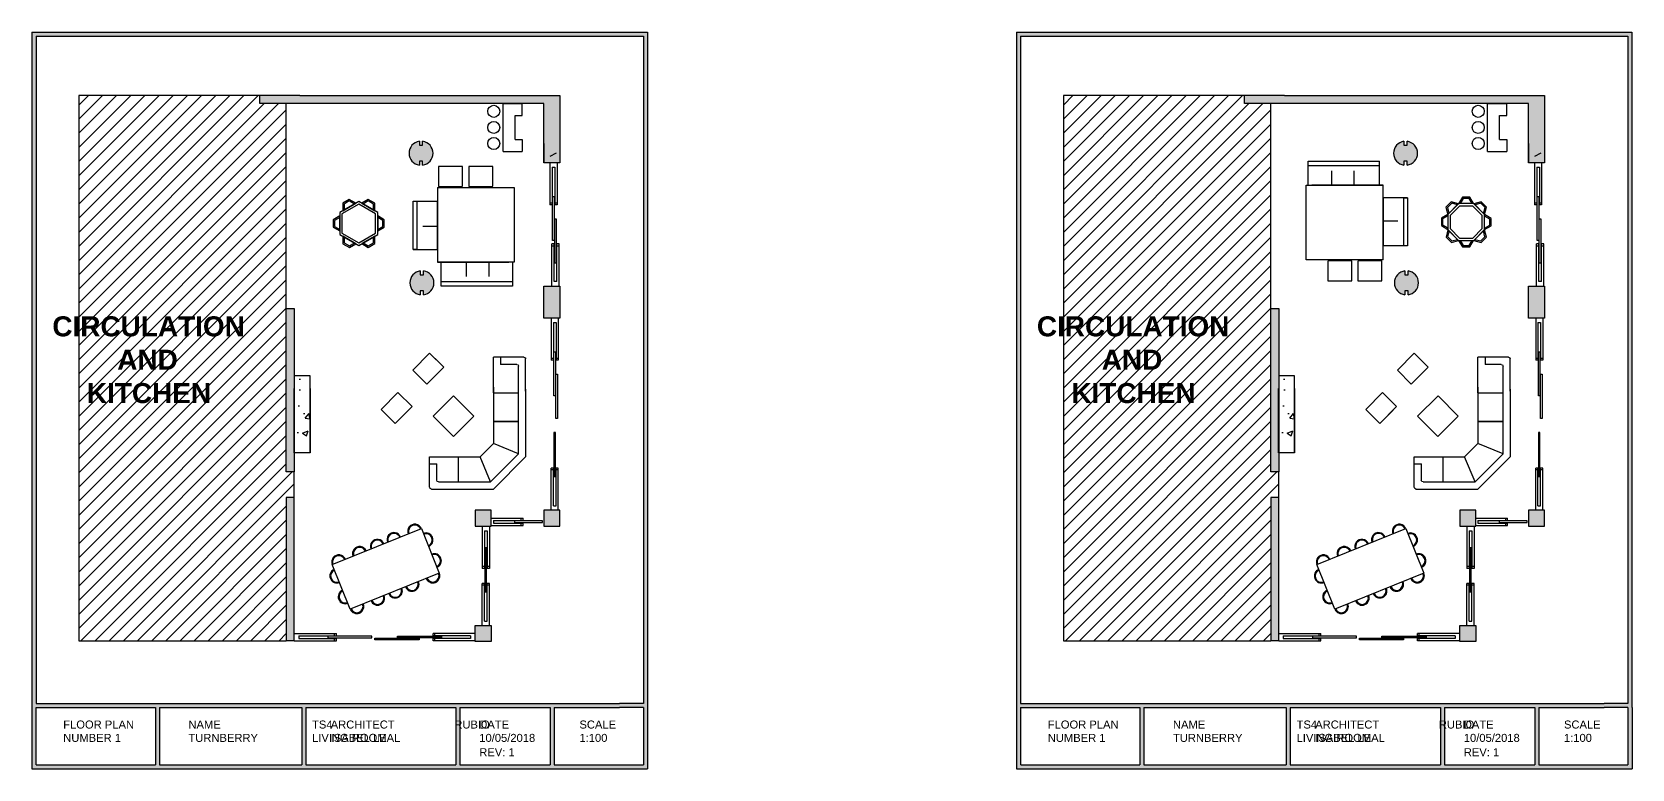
# Model space of a CAD drawing. Header units: inches. Extents: x 28 to 130, y -19 to 126.
# Drawn here: x 28.1 to 78.8, y -17.3 to 6.1 of the extents above; entities that cross this region are included whole.
import ezdxf

# ---------------------------------------------------------------- set-up
doc = ezdxf.new("R2010")
doc.units = ezdxf.units.IN
doc.header["$MEASUREMENT"] = 0
doc.layers.add('MUEBLES', color=8, linetype='Continuous')
doc.styles.add('Annotative', font='arial.ttf')
doc.styles.get("Standard").update_dxf_attribs({"font": 'arial.ttf'})

# ---------------------------------------------------------------- blocks, each defined once
blk = doc.blocks.new('DOOR 1')
at = {"linetype": 'Continuous'}
for p, q in [((0, 0), (0.881, 0)), ((0.844, 0), (0.844, -0.047)), ((0.881, 0), (0.881, -0.047)), ((0, -0.15), (0.881, -0.15)), ((0.094, -0.103), (0.094, -0.047)), ((0.094, -0.047), (0.881, -0.047)), ((0.094, -0.103), (0.881, -0.103)), ((0.703, -0.061), (1.626, -0.061)), ((0.703, -0.094), (0.703, -0.061)), ((1.626, -0.094), (0.703, -0.094)), ((0.844, -0.103), (0.844, -0.15)), ((0.881, -0.103), (0.881, -0.15)), ((1.626, -0.061), (1.626, -0.094))]:
    blk.add_line(p, q, dxfattribs=at)
blk = doc.blocks.new('11')
at = {"layer": 'MUEBLES', "color": 7}
for p, q in [((-0.628, 0), (-0.184, 0.444)), ((0.749, 0.444), (-0.184, 0.444)), ((0.721, 0.444), (1.165, 0.444)), ((-0.53, -0.041), (-0.143, 0.346)), ((-0.143, 0.346), (1.066, 0.346)), ((-0.143, 0.346), (0, 0)), ((0.301, 0.346), (0.301, 0)), ((0.301, 0), (0.301, 0.346)), ((0.696, 0), (0.696, 0.346)), ((1.091, 0.321), (1.091, 0.099)), ((1.19, 0.42), (1.19, 0)), ((-0.628, -0.855), (-0.628, 0)), ((-0.184, -0.184), (0, 0)), ((0.774, 0), (0, 0)), ((0.696, 0), (1.19, 0)), ((1.19, 0.099), (1.091, 0.099)), ((-0.53, -0.041), (-0.184, -0.184)), ((-0.53, -0.757), (-0.53, -0.041)), ((-0.184, -0.88), (-0.184, -0.184)), ((-0.184, -0.485), (-0.53, -0.485)), ((-0.604, -0.88), (-0.184, -0.88)), ((-0.505, -0.781), (-0.283, -0.781)), ((-0.283, -0.88), (-0.283, -0.781))]:
    blk.add_line(p, q, dxfattribs=at)
for centre, start, end in [((1.165, 0.42), 0, 90), ((1.066, 0.321), 0, 90), ((-0.604, -0.855), 180, 270), ((-0.505, -0.757), 180, 270)]:
    blk.add_arc(centre, 0.0247, start, end, dxfattribs=at)
blk = doc.blocks.new('5555')
for p, q in [((-0.946, 1.196), (-0.946, 1.043)), ((-0.664, 1.196), (-0.946, 1.196)), ((-0.946, 1.196), (-0.946, 0.946)), ((-0.646, 1.196), (-0.946, 1.196)), ((-0.646, 0.949), (-0.646, 1.196)), ((-0.286, 1.196), (-0.568, 1.196)), ((-0.568, 1.196), (-0.568, 0.946)), ((-0.268, 1.196), (-0.568, 1.196)), ((-0.268, 0.949), (-0.268, 1.196)), ((-0.96, 0.932), (-0.96, 0)), ((-0.96, 0.932), (0, 0.932)), ((-0.946, 0.946), (-0.646, 0.949)), ((-0.568, 0.946), (-0.268, 0.949)), ((0, 0.932), (0, 0)), ((-1.265, 0.16), (-1.265, 0.76)), ((-1.265, 0.76), (-1.213, 0.76)), ((-1.213, 0.76), (-0.965, 0.76)), ((-1.213, 0.16), (-1.213, 0.76)), ((-0.965, 0.76), (-0.965, 0.16)), ((-0.965, 0.446), (-1.144, 0.446)), ((-1.213, 0.16), (-1.265, 0.16)), ((-1.265, 0.16), (-0.965, 0.16)), ((-0.96, 0), (-0.07, 0)), ((0, 0), (-0.96, 0)), ((-0.887, 0), (-0.287, 0)), ((-0.6, 0.002), (-0.6, -0.177)), ((-0.314, -0.177), (-0.314, 0.002)), ((-0.024, 0.002), (-0.024, -0.298)), ((-0.024, -0.246), (-0.914, -0.246)), ((-0.024, -0.298), (-0.914, -0.298))]:
    blk.add_line(p, q)
blk = doc.blocks.new('222')
for points in [[(0, 0), (0.081, -0.047), (0.162, 0), (0.162, 0.094)], [(0.016, 0.009), (0.081, -0.028), (0.146, 0.009), (0.146, 0.084)]]:
    blk.add_lwpolyline(points)
blk = doc.blocks.new('44444')
blk.add_line((-0.081, -0.047), (0.081, 0.047))
blk.add_blockref('222', (-0.081, -0.047))

msp = doc.modelspace()

# ---------------------------------------------------------------- hatches: boundary and pattern name
h = msp.add_hatch(color=256)
h.dxf.hatch_style = 1
h.paths.add_polyline_path([(28.0605, 6.05911), (28.0605, -17.32393), (47.59391, -17.32393), (47.59391, -15.36822), (47.5928, 6.05911)])
h.paths.add_polyline_path([(47.4658, 5.93211), (47.4658, -15.24122), (46.70921, -15.24122), (28.94409, -15.24122), (28.1875, -15.24122), (28.1875, 5.93211)], flags=16)
h.paths.add_polyline_path([(44.8171, 4.04183), (44.8171, 1.90823), (44.72622, 1.90823), (44.72622, 0.57145), (44.65512, 0.57145), (44.65512, 1.76601), (44.56979, 1.76601), (44.56979, 0.57145), (44.49869, 0.57145), (44.49869, 1.90823), (44.3091, 1.90823), (44.3091, 3.78783), (36.1303, 3.78783), (36.1303, -2.71457), (36.3843, -2.71457), (36.3843, -7.89617), (36.3843, -8.70897), (36.3843, -13.02697), (37.72107, -13.02697), (37.72107, -13.09808), (36.52651, -13.09808), (36.52651, -13.1834), (37.72107, -13.1834), (37.72107, -13.25451), (36.3843, -13.25451), (36.1303, -13.25451), (29.54971, -13.25451), (29.54971, 4.04183), (36.5621, 4.04183)], flags=0)
h.paths.add_polyline_path([(44.72622, 0.57145), (44.65512, 0.57145), (44.65512, 1.76601), (44.56979, 1.76601), (44.56979, 0.57145), (44.49869, 0.57145), (44.49869, 0.62851), (44.56979, 0.62851), (44.56979, 1.76601), (44.65512, 1.76601), (44.65512, 0.62851), (44.72622, 0.62851)], flags=0)
h.paths.add_polyline_path([(44.69989, 0.12685), (44.69989, -1.2725), (44.65012, -1.2725), (44.65012, 0.12685)], flags=0)
h.paths.add_polyline_path([(44.79063, -0.6666), (44.79063, -2.00337), (44.8171, -2.00337), (44.8171, -3.01937), (44.76417, -3.01937), (44.76417, -4.35615), (44.69306, -4.35615), (44.69306, -3.16159), (44.60774, -3.16159), (44.60774, -4.35615), (44.53663, -4.35615), (44.53663, -3.01937), (44.3091, -3.01937), (44.3091, -2.00337), (44.5631, -2.00337), (44.5631, -0.6666), (44.63421, -0.6666), (44.63421, -1.86116), (44.71953, -1.86116), (44.71953, -0.6666)], flags=0)
h.paths.add_polyline_path([(40.8166, -2.02673, -1), (40.0546, -2.02673, -1)], flags=0)
h.paths.add_polyline_path([(44.76417, -4.35615), (44.69306, -4.35615), (44.69306, -3.16159), (44.60774, -3.16159), (44.60774, -4.35615), (44.53663, -4.35615), (44.53663, -4.29909), (44.60774, -4.29909), (44.60774, -3.16159), (44.69306, -3.16159), (44.69306, -4.29909), (44.76417, -4.29909)], flags=0)
h.paths.add_polyline_path([(44.73784, -4.80075), (44.73784, -6.2001), (44.68807, -6.2001), (44.68807, -4.80075)], flags=0)
h.paths.add_polyline_path([(44.67173, -6.64946), (44.67173, -8.0488), (44.62196, -8.0488), (44.62196, -6.64946)], flags=0)
h.paths.add_polyline_path([(42.6327, -9.11537), (42.6327, -9.36937), (43.64378, -9.36937), (43.64378, -9.44048), (42.70595, -9.44048), (42.70595, -9.5258), (43.64378, -9.5258), (43.64378, -9.59691), (42.6327, -9.59691), (42.6327, -9.62337), (42.57977, -9.62337), (42.57977, -10.96015), (42.50866, -10.96015), (42.50866, -9.76559), (42.42334, -9.76559), (42.42334, -10.96015), (42.35223, -10.96015), (42.35223, -9.62337), (42.1247, -9.62337), (42.1247, -9.11537)], flags=0)
h.paths.add_polyline_path([(44.26732, -9.4547), (44.26732, -9.50447), (43.37358, -9.50447), (43.37358, -9.4547)], flags=0)
h.paths.add_polyline_path([(42.48733, -10.30706), (42.48733, -11.7064), (42.43756, -11.7064), (42.43756, -10.30706)], flags=0)
h.paths.add_polyline_path([(40.84498, -13.02697), (40.84498, -13.09808), (41.98249, -13.09808), (41.98249, -13.1834), (40.84498, -13.1834), (40.84498, -13.25451), (40.78793, -13.25451), (40.78793, -13.1834), (41.98249, -13.1834), (41.98249, -13.09808), (40.78793, -13.09808), (40.78793, -13.02697)], flags=0)
h.paths.add_polyline_path([(40.34332, -13.17841), (40.34332, -13.22818), (38.94398, -13.22818), (38.94398, -13.17841)], flags=0)
h.paths.add_polyline_path([(38.85022, -13.1123), (38.85022, -13.16207), (37.45087, -13.16207), (37.45087, -13.1123)], flags=0)
h.paths.add_polyline_path([(46.70921, -15.36822), (47.46691, -15.36822), (47.46691, -17.19693), (44.63542, -17.19693), (44.63542, -15.36822)], flags=16)
h.paths.add_polyline_path([(44.50842, -15.36822), (44.50842, -17.19693), (41.64399, -17.19693), (41.64399, -15.36822)], flags=16)
h.paths.add_polyline_path([(41.51699, -15.36822), (41.51699, -17.19693), (36.74973, -17.19693), (36.74973, -15.36822)], flags=16)
h.paths.add_polyline_path([(36.62273, -15.36822), (36.62273, -17.19693), (32.10212, -17.19693), (32.10212, -15.36822)], flags=16)
h.paths.add_polyline_path([(31.97512, -15.36822), (31.97512, -17.19693), (28.19526, -17.19693), (28.19526, -15.36822), (28.94409, -15.36822)], flags=16)
h.paths.add_polyline_path([(46.05941, -2.2669), (47.27171, -2.2669), (47.27171, -1.74348), (46.05941, -1.74348)], flags=8)
h.paths.add_polyline_path([(43.58525, -11.81515), (43.58525, -10.60285), (43.06183, -10.60285), (43.06183, -11.81515)], flags=8)
h.paths.add_polyline_path([(38.65164, -14.27723), (39.86394, -14.27723), (39.86394, -13.75381), (38.65164, -13.75381)], flags=8)
h.paths.add_polyline_path([(37.61449, -11.48495), (37.61449, -10.27265), (37.09107, -10.27265), (37.09107, -11.48495)], flags=8)
h.paths.add_polyline_path([(37.61449, -5.90823), (37.61449, -4.69593), (37.09107, -4.69593), (37.09107, -5.90823)], flags=8)
h.paths.add_polyline_path([(37.59938, -8.61508), (38.81168, -8.61508), (38.81168, -8.09166), (37.59938, -8.09166)], flags=8)
h.paths.add_polyline_path([(39.19549, 4.87559), (40.40779, 4.87559), (40.40779, 5.39901), (39.19549, 5.39901)], flags=8)
h.paths.add_polyline_path([(29.65559, -6.08219), (36.08356, -6.08219), (36.08356, -2.64614), (29.65559, -2.64614)], flags=8)
h = msp.add_hatch(color=256)
h.dxf.hatch_style = 1
h.paths.add_polyline_path([(59.30662, 6.05911), (59.30662, -17.32393), (78.84003, -17.32393), (78.84003, -15.36822), (78.83892, 6.05911)])
h.paths.add_polyline_path([(78.71192, 5.93211), (78.71192, -15.24122), (77.95533, -15.24122), (60.19021, -15.24122), (59.43362, -15.24122), (59.43362, 5.93211)], flags=16)
h.paths.add_polyline_path([(76.06322, 4.04183), (76.06322, 1.90823), (75.97234, 1.90823), (75.97234, 0.57145), (75.90123, 0.57145), (75.90123, 1.76601), (75.81591, 1.76601), (75.81591, 0.57145), (75.7448, 0.57145), (75.7448, 1.90823), (75.55522, 1.90823), (75.55522, 3.78783), (67.37642, 3.78783), (67.37642, -2.71457), (67.63042, -2.71457), (67.63042, -7.89617), (67.63042, -8.70897), (67.63042, -13.02697), (68.96719, -13.02697), (68.96719, -13.09808), (67.77263, -13.09808), (67.77263, -13.1834), (68.96719, -13.1834), (68.96719, -13.25451), (67.63042, -13.25451), (67.37642, -13.25451), (60.79583, -13.25451), (60.79583, 4.04183), (67.80822, 4.04183)], flags=0)
h.paths.add_polyline_path([(75.97234, 0.57145), (75.90123, 0.57145), (75.90123, 1.76601), (75.81591, 1.76601), (75.81591, 0.57145), (75.7448, 0.57145), (75.7448, 0.62851), (75.81591, 0.62851), (75.81591, 1.76601), (75.90123, 1.76601), (75.90123, 0.62851), (75.97234, 0.62851)], flags=0)
h.paths.add_polyline_path([(75.94601, 0.12685), (75.94601, -1.2725), (75.89624, -1.2725), (75.89624, 0.12685)], flags=0)
h.paths.add_polyline_path([(76.03675, -0.6666), (76.03675, -2.00337), (76.06322, -2.00337), (76.06322, -3.01937), (76.01029, -3.01937), (76.01029, -4.35615), (75.93918, -4.35615), (75.93918, -3.16159), (75.85386, -3.16159), (75.85386, -4.35615), (75.78275, -4.35615), (75.78275, -3.01937), (75.55522, -3.01937), (75.55522, -2.00337), (75.80922, -2.00337), (75.80922, -0.6666), (75.88032, -0.6666), (75.88032, -1.86116), (75.96565, -1.86116), (75.96565, -0.6666)], flags=0)
h.paths.add_polyline_path([(72.06272, -2.02673, -1), (71.30072, -2.02673, -1)], flags=0)
h.paths.add_polyline_path([(76.01029, -4.35615), (75.93918, -4.35615), (75.93918, -3.16159), (75.85386, -3.16159), (75.85386, -4.35615), (75.78275, -4.35615), (75.78275, -4.29909), (75.85386, -4.29909), (75.85386, -3.16159), (75.93918, -3.16159), (75.93918, -4.29909), (76.01029, -4.29909)], flags=0)
h.paths.add_polyline_path([(75.98396, -4.80075), (75.98396, -6.2001), (75.93419, -6.2001), (75.93419, -4.80075)], flags=0)
h.paths.add_polyline_path([(75.91785, -6.64946), (75.91785, -8.0488), (75.86808, -8.0488), (75.86808, -6.64946)], flags=0)
h.paths.add_polyline_path([(73.87882, -9.11537), (73.87882, -9.36937), (74.8899, -9.36937), (74.8899, -9.44048), (73.95207, -9.44048), (73.95207, -9.5258), (74.8899, -9.5258), (74.8899, -9.59691), (73.87882, -9.59691), (73.87882, -9.62337), (73.82589, -9.62337), (73.82589, -10.96015), (73.75478, -10.96015), (73.75478, -9.76559), (73.66946, -9.76559), (73.66946, -10.96015), (73.59835, -10.96015), (73.59835, -9.62337), (73.37082, -9.62337), (73.37082, -9.11537)], flags=0)
h.paths.add_polyline_path([(75.51344, -9.4547), (75.51344, -9.50447), (74.6197, -9.50447), (74.6197, -9.4547)], flags=0)
h.paths.add_polyline_path([(73.73345, -10.30706), (73.73345, -11.7064), (73.68368, -11.7064), (73.68368, -10.30706)], flags=0)
h.paths.add_polyline_path([(72.0911, -13.02697), (72.0911, -13.09808), (73.22861, -13.09808), (73.22861, -13.1834), (72.0911, -13.1834), (72.0911, -13.25451), (72.03405, -13.25451), (72.03405, -13.1834), (73.22861, -13.1834), (73.22861, -13.09808), (72.03405, -13.09808), (72.03405, -13.02697)], flags=0)
h.paths.add_polyline_path([(71.58944, -13.17841), (71.58944, -13.22818), (70.1901, -13.22818), (70.1901, -13.17841)], flags=0)
h.paths.add_polyline_path([(70.09633, -13.1123), (70.09633, -13.16207), (68.69699, -13.16207), (68.69699, -13.1123)], flags=0)
h.paths.add_polyline_path([(77.95533, -15.36822), (78.71303, -15.36822), (78.71303, -17.19693), (75.88154, -17.19693), (75.88154, -15.36822)], flags=16)
h.paths.add_polyline_path([(75.75454, -15.36822), (75.75454, -17.19693), (72.89011, -17.19693), (72.89011, -15.36822)], flags=16)
h.paths.add_polyline_path([(72.76311, -15.36822), (72.76311, -17.19693), (67.99585, -17.19693), (67.99585, -15.36822)], flags=16)
h.paths.add_polyline_path([(67.86885, -15.36822), (67.86885, -17.19693), (63.34824, -17.19693), (63.34824, -15.36822)], flags=16)
h.paths.add_polyline_path([(63.22124, -15.36822), (63.22124, -17.19693), (59.44138, -17.19693), (59.44138, -15.36822), (60.19021, -15.36822)], flags=16)
h.paths.add_polyline_path([(77.30553, -2.2669), (78.51783, -2.2669), (78.51783, -1.74348), (77.30553, -1.74348)], flags=8)
h.paths.add_polyline_path([(74.83137, -11.81515), (74.83137, -10.60285), (74.30795, -10.60285), (74.30795, -11.81515)], flags=8)
h.paths.add_polyline_path([(69.89776, -14.27723), (71.11006, -14.27723), (71.11006, -13.75381), (69.89776, -13.75381)], flags=8)
h.paths.add_polyline_path([(68.86061, -11.48495), (68.86061, -10.27265), (68.33719, -10.27265), (68.33719, -11.48495)], flags=8)
h.paths.add_polyline_path([(68.86061, -5.90823), (68.86061, -4.69593), (68.33719, -4.69593), (68.33719, -5.90823)], flags=8)
h.paths.add_polyline_path([(68.8455, -8.61508), (70.0578, -8.61508), (70.0578, -8.09166), (68.8455, -8.09166)], flags=8)
h.paths.add_polyline_path([(70.44161, 4.87559), (71.65391, 4.87559), (71.65391, 5.39901), (70.44161, 5.39901)], flags=8)
h.paths.add_polyline_path([(60.90171, -6.08219), (67.32968, -6.08219), (67.32968, -2.64614), (60.90171, -2.64614)], flags=8)
h = msp.add_hatch()
h.set_pattern_fill('ANSI31', color=256, scale=2.54)
h.set_pattern_definition([(45, (-32.552, -32.76566), (-0.2245064, 0.2245064), [])])
h.paths.add_polyline_path([(29.54971, -13.25451), (36.1303, -13.25451), (36.1303, -8.70897), (36.3843, -8.70897), (36.3843, -7.89617), (36.1303, -7.89617), (36.1303, -2.71457), (36.1303, 3.78783), (35.2921, 3.78783), (35.2921, 4.04183), (29.54971, 4.04183)])
h = msp.add_hatch(color=256)
h.dxf.hatch_style = 1
h.paths.add_polyline_path([(44.8171, 4.04183), (36.5621, 4.04183), (35.2921, 4.04183), (35.2921, 3.78783), (36.1303, 3.78783), (44.3091, 3.78783), (44.3091, 1.90823), (44.8171, 1.90823)])
h.paths.add_polyline_path([(36.3843, -2.71457), (36.1303, -2.71457), (36.1303, -7.89617), (36.3843, -7.89617)])
h.paths.add_polyline_path([(36.3843, -8.70897), (36.1303, -8.70897), (36.1303, -13.25451), (36.3843, -13.25451)])
h.paths.add_polyline_path([(42.6327, -9.11537), (42.1247, -9.11537), (42.1247, -9.62337), (42.6327, -9.62337)])
h.paths.add_polyline_path([(44.8171, -9.11537), (44.3091, -9.11537), (44.3091, -9.62337), (44.8171, -9.62337)])
h.paths.add_polyline_path([(42.6327, -12.77297), (42.1247, -12.77297), (42.1247, -13.28097), (42.6327, -13.28097)])
h.paths.add_polyline_path([(44.8171, -2.00337), (44.79063, -2.00337), (44.3091, -2.00337), (44.3091, -3.01937), (44.8171, -3.01937)])
h.paths.add_polyline_path([(40.4864, -1.52077), (40.4864, -1.64437), (40.3848, -1.64437), (40.3848, -1.52077, 0.87447463), (40.3848, -2.27597), (40.3848, -2.15237), (40.4356, -2.15237), (40.4864, -2.15237), (40.4864, -2.27597, 0.87447463)])
h.paths.add_polyline_path([(40.45812, 2.59062), (40.45812, 2.46703), (40.35652, 2.46703), (40.35652, 2.59062, 0.87447463), (40.35652, 1.83543), (40.35652, 1.95903), (40.40732, 1.95903), (40.45812, 1.95903), (40.45812, 1.83543, 0.87447463)])
h = msp.add_hatch()
h.set_pattern_fill('ANSI31', color=256, scale=2.54)
h.set_pattern_definition([(45, (-1.3059, -32.76566), (-0.2245064, 0.2245064), [])])
h.paths.add_polyline_path([(60.79583, -13.25451), (67.37642, -13.25451), (67.37642, -8.70897), (67.63042, -8.70897), (67.63042, -7.89617), (67.37642, -7.89617), (67.37642, -2.71457), (67.37642, 3.78783), (66.53822, 3.78783), (66.53822, 4.04183), (60.79583, 4.04183)])
h = msp.add_hatch(color=256)
h.dxf.hatch_style = 1
h.paths.add_polyline_path([(76.06322, 4.04183), (67.80822, 4.04183), (66.53822, 4.04183), (66.53822, 3.78783), (67.37642, 3.78783), (75.55522, 3.78783), (75.55522, 1.90823), (76.06322, 1.90823)])
h.paths.add_polyline_path([(67.63042, -2.71457), (67.37642, -2.71457), (67.37642, -7.89617), (67.63042, -7.89617)])
h.paths.add_polyline_path([(67.63042, -8.70897), (67.37642, -8.70897), (67.37642, -13.25451), (67.63042, -13.25451)])
h.paths.add_polyline_path([(73.87882, -9.11537), (73.37082, -9.11537), (73.37082, -9.62337), (73.87882, -9.62337)])
h.paths.add_polyline_path([(76.06322, -9.11537), (75.55522, -9.11537), (75.55522, -9.62337), (76.06322, -9.62337)])
h.paths.add_polyline_path([(73.87882, -12.77297), (73.37082, -12.77297), (73.37082, -13.28097), (73.87882, -13.28097)])
h.paths.add_polyline_path([(76.06322, -2.00337), (76.03675, -2.00337), (75.55522, -2.00337), (75.55522, -3.01937), (76.06322, -3.01937)])
h.paths.add_polyline_path([(71.73252, -1.52077), (71.73252, -1.64437), (71.63092, -1.64437), (71.63092, -1.52077, 0.87447463), (71.63092, -2.27597), (71.63092, -2.15237), (71.68172, -2.15237), (71.73252, -2.15237), (71.73252, -2.27597, 0.87447463)])
h.paths.add_polyline_path([(71.70424, 2.59062), (71.70424, 2.46703), (71.60264, 2.46703), (71.60264, 2.59062, 0.87447463), (71.60264, 1.83543), (71.60264, 1.95903), (71.65344, 1.95903), (71.70424, 1.95903), (71.70424, 1.83543, 0.87447463)])
h = msp.add_hatch()
h.set_pattern_fill('AR-CONC', color=256, scale=0.254)
h.set_pattern_definition([(50, (32.9062, -34.0587), (1.82184, -0.15939), [0.1905, -2.0955]), (355, (32.9062, -34.0587), (-0.35243, 1.91057), [0.1524, -1.6764]), (100.4514, (33.058, -34.072), (1.46941, 1.75118), [0.1619, -1.7809]), (46.184, (32.9062, -33.5507), (2.7108, -0.42042), [0.28575, -3.14325]), (96.636, (33.132, -33.5858), (2.37404, 2.47426), [0.24285, -2.67135]), (351.184, (32.9062, -33.5507), (2.37404, 2.47426), [0.2286, -2.5146]), (21, (33.1602, -33.6777), (1.516144, -1.02265), [0.1905, -2.0955]), (326, (33.1602, -33.6777), (0.61802, 1.84188), [0.1524, -1.6764]), (71.4514, (33.2866, -33.763), (2.13416, 0.81923), [0.1619, -1.7809]), (37.5, (32.9062, -34.05874), (0.030886, 0.84555), [0, -1.65608, 0, -1.7018, 0, -1.68275]), (7.5, (32.9062, -34.0587), (0.668197, 1.001806), [0, -0.97028, 0, -1.61798, 0, -0.64135]), (327.5, (32.3398, -34.05874), (1.355909, -0.05729), [0, -0.635, 0, -1.9812, 0, -2.6289]), (317.5, (32.0858, -34.0587), (1.481293, 0.254267), [0, -0.8255, 0, -1.31572, 0, -1.8669])])
h.paths.add_polyline_path([(36.8846, -4.84937), (36.3766, -4.84937), (36.3766, -7.28777), (36.8338, -7.28777), (36.8846, -7.28777)])
h = msp.add_hatch()
h.set_pattern_fill('AR-CONC', color=256, scale=0.254)
h.set_pattern_definition([(50, (64.1523, -34.0587), (1.82184, -0.15939), [0.1905, -2.0955]), (355, (64.1523, -34.0587), (-0.35243, 1.91057), [0.1524, -1.6764]), (100.4514, (64.3042, -34.072), (1.46941, 1.75118), [0.1619, -1.7809]), (46.184, (64.1523, -33.5507), (2.7108, -0.42042), [0.28575, -3.14325]), (96.636, (64.3782, -33.5858), (2.37404, 2.47426), [0.24285, -2.67135]), (351.184, (64.1523, -33.5507), (2.37404, 2.47426), [0.2286, -2.5146]), (21, (64.4063, -33.6777), (1.516144, -1.02265), [0.1905, -2.0955]), (326, (64.4063, -33.6777), (0.61802, 1.84188), [0.1524, -1.6764]), (71.4514, (64.5327, -33.763), (2.13416, 0.81923), [0.1619, -1.7809]), (37.5, (64.15233, -34.05874), (0.030886, 0.84555), [0, -1.65608, 0, -1.7018, 0, -1.68275]), (7.5, (64.1523, -34.0587), (0.668197, 1.001806), [0, -0.97028, 0, -1.61798, 0, -0.64135]), (327.5, (63.5859, -34.05874), (1.355909, -0.05729), [0, -0.635, 0, -1.9812, 0, -2.6289]), (317.5, (63.3319, -34.0587), (1.481293, 0.254267), [0, -0.8255, 0, -1.31572, 0, -1.8669])])
h.paths.add_polyline_path([(68.13072, -4.84937), (67.62272, -4.84937), (67.62272, -7.28777), (68.07992, -7.28777), (68.13072, -7.28777)])

# ---------------------------------------------------------------- linework, layer by layer
for p, q in [((28.0605, 6.05911), (28.0605, -17.32393)), ((28.0605, 6.05911), (47.5928, 6.05911)), ((28.1875, 5.93211), (28.1875, -15.24122)), ((28.1875, 5.93211), (47.4658, 5.93211)), ((47.4658, 5.93211), (47.4658, -15.24122)), ((47.5928, 6.05911), (47.5928, -15.36822)), ((59.30662, 6.05911), (59.30662, -17.32393)), ((59.30662, 6.05911), (78.83892, 6.05911)), ((59.43362, 5.93211), (59.43362, -15.24122)), ((59.43362, 5.93211), (78.71192, 5.93211)), ((78.71192, 5.93211), (78.71192, -15.24122)), ((78.83892, 6.05911), (78.83892, -15.36822)), ((36.5621, 4.04183), (29.54971, 4.04183)), ((29.54971, 4.04183), (29.54971, -13.25451)), ((35.2921, 3.78783), (35.2921, 4.04183)), ((35.2921, 3.78783), (35.2921, 4.04183)), ((44.3091, 3.78783), (35.2921, 3.78783)), ((44.3091, 3.78783), (35.2921, 3.78783)), ((36.1303, 3.78783), (35.2921, 3.78783)), ((36.1303, -2.71457), (36.1303, 3.78783)), ((36.5621, 4.04183), (44.8171, 4.04183)), ((44.3091, 3.78783), (36.5621, 3.78783)), ((43.00964, 2.26383), (43.00964, 3.78783)), ((43.00964, 3.78783), (43.61924, 3.78783)), ((43.61924, 3.40683), (43.61924, 3.78783)), ((44.3091, 1.90823), (44.3091, 3.78783)), ((44.3091, 1.90823), (44.3091, 3.78783)), ((44.8171, 4.04183), (44.8171, 3.78783)), ((44.8171, 4.04183), (44.8171, 1.90823)), ((44.8171, 3.78783), (44.8171, 1.90823)), ((67.80822, 4.04183), (60.79583, 4.04183)), ((60.79583, 4.04183), (60.79583, -13.25451)), ((66.53822, 3.78783), (66.53822, 4.04183)), ((66.53822, 3.78783), (66.53822, 4.04183)), ((75.55522, 3.78783), (66.53822, 3.78783)), ((75.55522, 3.78783), (66.53822, 3.78783)), ((67.37642, 3.78783), (66.53822, 3.78783)), ((67.37642, -2.71457), (67.37642, 3.78783)), ((67.80822, 4.04183), (76.06322, 4.04183)), ((75.55522, 3.78783), (67.80822, 3.78783)), ((74.25575, 2.26383), (74.25575, 3.78783)), ((74.25575, 3.78783), (74.86535, 3.78783)), ((74.86535, 3.40683), (74.86535, 3.78783)), ((75.55522, 1.90823), (75.55522, 3.78783)), ((75.55522, 1.90823), (75.55522, 3.78783)), ((76.06322, 4.04183), (76.06322, 3.78783)), ((76.06322, 4.04183), (76.06322, 1.90823)), ((76.06322, 3.78783), (76.06322, 1.90823)), ((43.39064, 2.64483), (43.39064, 3.40683)), ((43.39064, 3.40683), (43.61924, 3.40683)), ((74.63675, 2.64483), (74.63675, 3.40683)), ((74.63675, 3.40683), (74.86535, 3.40683)), ((40.35652, 2.59062), (40.35652, 2.46703)), ((40.45812, 2.46703), (40.45812, 2.59062)), ((43.39064, 2.64483), (43.61924, 2.64483)), ((43.61924, 2.64483), (43.61924, 2.26383)), ((71.60264, 2.59062), (71.60264, 2.46703)), ((71.70424, 2.46703), (71.70424, 2.59062)), ((74.63675, 2.64483), (74.86535, 2.64483)), ((74.86535, 2.64483), (74.86535, 2.26383)), ((40.35652, 2.46703), (40.45812, 2.46703)), ((43.00964, 2.26383), (43.61924, 2.26383)), ((44.3091, 2.51783), (44.3091, 1.90823)), ((44.699, 2.21701), (44.49968, 2.10507)), ((71.60264, 2.46703), (71.70424, 2.46703)), ((74.25575, 2.26383), (74.86535, 2.26383)), ((75.55522, 2.51783), (75.55522, 1.90823)), ((75.94512, 2.21701), (75.7458, 2.10507)), ((40.40732, 1.95903), (40.35652, 1.95903)), ((40.35652, 1.95903), (40.35652, 1.83543)), ((40.45812, 1.95903), (40.40732, 1.95903)), ((40.45812, 1.83543), (40.45812, 1.95903)), ((44.8171, 1.90823), (44.3091, 1.90823)), ((44.8171, 1.90823), (44.3091, 1.90823)), ((70.82448, 1.20211), (70.82448, 1.96012)), ((71.65344, 1.95903), (71.60264, 1.95903)), ((71.60264, 1.95903), (71.60264, 1.83543)), ((71.70424, 1.95903), (71.65344, 1.95903)), ((71.70424, 1.83543), (71.70424, 1.95903)), ((76.06322, 1.90823), (75.55522, 1.90823)), ((76.06322, 1.90823), (75.55522, 1.90823)), ((38.43094, 0.6804), (37.82881, 0.33276)), ((38.43094, 0.60186), (37.89683, 0.29349)), ((37.92366, 0.38752), (38.33608, 0.62563)), ((39.03307, 0.33276), (38.43094, 0.6804)), ((38.96505, 0.29349), (38.43094, 0.60186)), ((38.52579, 0.62563), (38.93821, 0.38752)), ((37.82881, 0.22323), (37.6226, 0.10417)), ((37.6226, 0.10417), (37.6226, -0.13394)), ((37.82881, 0.1761), (37.66341, 0.08061)), ((37.66341, 0.08061), (37.66341, -0.11038)), ((37.82881, 0.33276), (37.82881, -0.36252)), ((37.82881, -0.25299), (37.82881, 0.22323)), ((37.89683, 0.29349), (37.89683, -0.32325)), ((38.96505, -0.32325), (38.96505, 0.29349)), ((39.03307, -0.36252), (39.03307, 0.33276)), ((39.03307, 0.22323), (39.03307, -0.25299)), ((44.65012, -1.2725), (44.65012, 0.12685)), ((44.65012, 0.12685), (44.69989, 0.12685)), ((44.69989, 0.12685), (44.69989, -1.2725)), ((75.89624, -1.2725), (75.89624, 0.12685)), ((75.89624, 0.12685), (75.94601, 0.12685)), ((75.94601, 0.12685), (75.94601, -1.2725)), ((37.6226, -0.13394), (37.82881, -0.25299)), ((37.66341, -0.11038), (37.82881, -0.20587)), ((37.82881, -0.36252), (38.43094, -0.71016)), ((37.89683, -0.32325), (38.43094, -0.63162)), ((38.34021, -0.65778), (37.92779, -0.41967)), ((38.43094, -0.63162), (38.96505, -0.32325)), ((38.43094, -0.71016), (39.03307, -0.36252)), ((38.93821, -0.41729), (38.52579, -0.6554)), ((44.5631, -2.00337), (44.5631, -0.6666)), ((44.63421, -0.6666), (44.5631, -0.6666)), ((44.5631, -0.72366), (44.63421, -0.72366)), ((44.63421, -1.86116), (44.63421, -0.6666)), ((44.71953, -1.86116), (44.71953, -0.6666)), ((44.79063, -0.6666), (44.71953, -0.6666)), ((44.71953, -0.72366), (44.79063, -0.72366)), ((44.79063, -2.00337), (44.79063, -0.6666)), ((75.80922, -2.00337), (75.80922, -0.6666)), ((75.88032, -0.6666), (75.80922, -0.6666)), ((75.80922, -0.72366), (75.88032, -0.72366)), ((75.88032, -1.86116), (75.88032, -0.6666)), ((75.96565, -1.86116), (75.96565, -0.6666)), ((76.03675, -0.6666), (75.96565, -0.6666)), ((75.96565, -0.72366), (76.03675, -0.72366)), ((76.03675, -2.00337), (76.03675, -0.6666)), ((40.3848, -1.52077), (40.3848, -1.64437)), ((40.4864, -1.64437), (40.4864, -1.52077)), ((41.04388, -2.00139), (41.04388, -1.23939)), ((44.69989, -1.2725), (44.65012, -1.2725)), ((71.63092, -1.52077), (71.63092, -1.64437)), ((71.73252, -1.64437), (71.73252, -1.52077)), ((75.94601, -1.2725), (75.89624, -1.2725)), ((40.3848, -1.64437), (40.4864, -1.64437)), ((44.3091, -3.01937), (44.3091, -2.00337)), ((44.3091, -2.00337), (44.8171, -2.00337)), ((44.71953, -1.86116), (44.63421, -1.86116)), ((44.8171, -2.00337), (44.8171, -3.01937)), ((71.63092, -1.64437), (71.73252, -1.64437)), ((75.55522, -3.01937), (75.55522, -2.00337)), ((75.55522, -2.00337), (76.06322, -2.00337)), ((75.96565, -1.86116), (75.88032, -1.86116)), ((76.06322, -2.00337), (76.06322, -3.01937)), ((40.4356, -2.15237), (40.3848, -2.15237)), ((40.3848, -2.15237), (40.3848, -2.27597)), ((40.4864, -2.15237), (40.4356, -2.15237)), ((40.4864, -2.27597), (40.4864, -2.15237)), ((71.68172, -2.15237), (71.63092, -2.15237)), ((71.63092, -2.15237), (71.63092, -2.27597)), ((71.73252, -2.15237), (71.68172, -2.15237)), ((71.73252, -2.27597), (71.73252, -2.15237)), ((36.1303, -7.89617), (36.1303, -2.71457)), ((36.1303, -2.71457), (36.3843, -2.71457)), ((36.3843, -2.71457), (36.3843, -7.89617)), ((44.8171, -3.01937), (44.3091, -3.01937)), ((67.37642, -7.89617), (67.37642, -2.71457)), ((67.37642, -2.71457), (67.63042, -2.71457)), ((67.63042, -2.71457), (67.63042, -7.89617)), ((76.06322, -3.01937), (75.55522, -3.01937)), ((40.67994, -4.12704), (40.14696, -4.67163)), ((41.12895, -4.57606), (40.67994, -4.12704)), ((41.12895, -4.57606), (40.85489, -4.30199)), ((71.92606, -4.12704), (71.39308, -4.67163)), ((72.37507, -4.57606), (71.92606, -4.12704)), ((72.37507, -4.57606), (72.10101, -4.30199)), ((36.8846, -4.84937), (36.3843, -4.84937)), ((36.8846, -7.28777), (36.8846, -4.84937)), ((40.14696, -4.67163), (40.59017, -5.11484)), ((40.59017, -5.11484), (41.12895, -4.57606)), ((40.62204, -5.08298), (41.12895, -4.57606)), ((44.68807, -6.2001), (44.68807, -4.80075)), ((44.68807, -4.80075), (44.73784, -4.80075)), ((44.73784, -4.80075), (44.73784, -6.2001)), ((68.13072, -4.84937), (67.63042, -4.84937)), ((68.13072, -7.28777), (68.13072, -4.84937)), ((71.39308, -4.67163), (71.83629, -5.11484)), ((71.83629, -5.11484), (72.37507, -4.57606)), ((71.86816, -5.08298), (72.37507, -4.57606)), ((75.93419, -6.2001), (75.93419, -4.80075)), ((75.93419, -4.80075), (75.98396, -4.80075)), ((75.98396, -4.80075), (75.98396, -6.2001)), ((36.3766, -7.28777), (36.3766, -5.25577)), ((36.8846, -5.25577), (36.8846, -7.28777)), ((36.8846, -7.28777), (36.8846, -5.25577)), ((39.67539, -5.37817), (39.14241, -5.92276)), ((40.1244, -5.82719), (39.67539, -5.37817)), ((41.43692, -5.48659), (40.78903, -6.13186)), ((41.43692, -5.48659), (42.08218, -6.13448)), ((67.62272, -7.28777), (67.62272, -5.25577)), ((68.13072, -5.25577), (68.13072, -7.28777)), ((68.13072, -7.28777), (68.13072, -5.25577)), ((70.9215, -5.37817), (70.38853, -5.92276)), ((71.37051, -5.82719), (70.9215, -5.37817)), ((72.68304, -5.48659), (72.03515, -6.13186)), ((72.68304, -5.48659), (73.3283, -6.13448)), ((39.14241, -5.92276), (39.58562, -6.36597)), ((39.58562, -6.36597), (40.1244, -5.82719)), ((39.58562, -6.36597), (40.00913, -5.94245)), ((39.61748, -6.3341), (40.1244, -5.82719)), ((70.38853, -5.92276), (70.83173, -6.36597)), ((70.83173, -6.36597), (71.37051, -5.82719)), ((70.83173, -6.36597), (71.25525, -5.94245)), ((70.8636, -6.3341), (71.37051, -5.82719)), ((40.78903, -6.13186), (41.43429, -6.77975)), ((42.08218, -6.13448), (41.43429, -6.77975)), ((44.73784, -6.2001), (44.68807, -6.2001)), ((72.03515, -6.13186), (72.68041, -6.77975)), ((73.3283, -6.13448), (72.68041, -6.77975)), ((75.98396, -6.2001), (75.93419, -6.2001)), ((36.8338, -7.28777), (36.3766, -7.28777)), ((36.8846, -7.28777), (36.8338, -7.28777)), ((68.07992, -7.28777), (67.62272, -7.28777)), ((68.13072, -7.28777), (68.07992, -7.28777)), ((36.3843, -7.89617), (36.1303, -7.89617)), ((36.3843, -8.70897), (36.3843, -7.89617)), ((67.63042, -7.89617), (67.37642, -7.89617)), ((67.63042, -8.70897), (67.63042, -7.89617)), ((36.3843, -8.70897), (36.1303, -8.70897)), ((36.1303, -8.70897), (36.1303, -13.25451)), ((36.3843, -13.25451), (36.3843, -8.70897)), ((42.6327, -9.11537), (42.1247, -9.11537)), ((42.1247, -9.11537), (42.1247, -9.62337)), ((42.6327, -9.62337), (42.6327, -9.11537)), ((44.3091, -9.11537), (44.3091, -9.62337)), ((44.8171, -9.11537), (44.3091, -9.11537)), ((44.8171, -9.62337), (44.8171, -9.11537)), ((67.63042, -8.70897), (67.37642, -8.70897)), ((67.37642, -8.70897), (67.37642, -13.25451)), ((67.63042, -13.25451), (67.63042, -8.70897)), ((73.87882, -9.11537), (73.37082, -9.11537)), ((73.37082, -9.11537), (73.37082, -9.62337)), ((73.87882, -9.62337), (73.87882, -9.11537)), ((75.55522, -9.11537), (75.55522, -9.62337)), ((76.06322, -9.11537), (75.55522, -9.11537)), ((76.06322, -9.62337), (76.06322, -9.11537)), ((42.1247, -9.62337), (42.6327, -9.62337)), ((42.35223, -9.62337), (42.35223, -10.96015)), ((42.57977, -9.62337), (42.57977, -10.96015)), ((42.6327, -9.36937), (43.64378, -9.36937)), ((42.6327, -9.59691), (43.64378, -9.59691)), ((42.70595, -9.44048), (43.64378, -9.44048)), ((42.70595, -9.44048), (42.70595, -9.5258)), ((42.70595, -9.5258), (43.64378, -9.5258)), ((44.26732, -9.4547), (43.37358, -9.4547)), ((43.37358, -9.4547), (43.37358, -9.50447)), ((43.37358, -9.50447), (44.26732, -9.50447)), ((43.58673, -9.44048), (43.58673, -9.36937)), ((43.58673, -9.59691), (43.58673, -9.5258)), ((43.64378, -9.44048), (43.64378, -9.36937)), ((43.64378, -9.59691), (43.64378, -9.5258)), ((44.26732, -9.50447), (44.26732, -9.4547)), ((44.3091, -9.62337), (44.8171, -9.62337)), ((73.37082, -9.62337), (73.87882, -9.62337)), ((73.59835, -9.62337), (73.59835, -10.96015)), ((73.82589, -9.62337), (73.82589, -10.96015)), ((73.87882, -9.36937), (74.8899, -9.36937)), ((73.87882, -9.59691), (74.8899, -9.59691)), ((73.95207, -9.44048), (74.8899, -9.44048)), ((73.95207, -9.44048), (73.95207, -9.5258)), ((73.95207, -9.5258), (74.8899, -9.5258)), ((75.51344, -9.4547), (74.6197, -9.4547)), ((74.6197, -9.4547), (74.6197, -9.50447)), ((74.6197, -9.50447), (75.51344, -9.50447)), ((74.83284, -9.44048), (74.83284, -9.36937)), ((74.83284, -9.59691), (74.83284, -9.5258)), ((74.8899, -9.44048), (74.8899, -9.36937)), ((74.8899, -9.59691), (74.8899, -9.5258)), ((75.51344, -9.50447), (75.51344, -9.4547)), ((75.55522, -9.62337), (76.06322, -9.62337)), ((37.59111, -10.83919), (40.41731, -9.69773)), ((40.41731, -9.69773), (40.98804, -11.11083)), ((42.42334, -9.76559), (42.42334, -10.96015)), ((42.42334, -9.76559), (42.50866, -9.76559)), ((42.50866, -9.76559), (42.50866, -10.96015)), ((68.83723, -10.83919), (71.66342, -9.69773)), ((71.66342, -9.69773), (72.23415, -11.11083)), ((73.66946, -9.76559), (73.66946, -10.96015)), ((73.66946, -9.76559), (73.75478, -9.76559)), ((73.75478, -9.76559), (73.75478, -10.96015)), ((38.16184, -12.25229), (37.59111, -10.83919)), ((40.98804, -11.11083), (38.16184, -12.25229)), ((42.42334, -10.90309), (42.35223, -10.90309)), ((42.42334, -10.96015), (42.35223, -10.96015)), ((42.57977, -10.90309), (42.50866, -10.90309)), ((42.57977, -10.96015), (42.50866, -10.96015)), ((69.40796, -12.25229), (68.83723, -10.83919)), ((72.23415, -11.11083), (69.40796, -12.25229)), ((73.66946, -10.90309), (73.59835, -10.90309)), ((73.66946, -10.96015), (73.59835, -10.96015)), ((73.82589, -10.90309), (73.75478, -10.90309)), ((73.82589, -10.96015), (73.75478, -10.96015)), ((38.94398, -13.17841), (40.34332, -13.17841)), ((38.94398, -13.22818), (38.94398, -13.17841)), ((40.34332, -13.17841), (40.34332, -13.22818)), ((42.1247, -13.28097), (42.1247, -12.77297)), ((42.1247, -12.77297), (42.6327, -12.77297)), ((42.6327, -12.77297), (42.6327, -13.28097)), ((70.1901, -13.17841), (71.58944, -13.17841)), ((70.1901, -13.22818), (70.1901, -13.17841)), ((71.58944, -13.17841), (71.58944, -13.22818)), ((73.37082, -13.28097), (73.37082, -12.77297)), ((73.37082, -12.77297), (73.87882, -12.77297)), ((73.87882, -12.77297), (73.87882, -13.28097)), ((29.54971, -13.25451), (36.1303, -13.25451)), ((36.3843, -13.25451), (36.1303, -13.25451)), ((40.34332, -13.22818), (38.94398, -13.22818)), ((42.6327, -13.28097), (42.1247, -13.28097)), ((60.79583, -13.25451), (67.37642, -13.25451)), ((67.63042, -13.25451), (67.37642, -13.25451)), ((71.58944, -13.22818), (70.1901, -13.22818)), ((73.87882, -13.28097), (73.37082, -13.28097)), ((28.1875, -15.24122), (28.94409, -15.24122)), ((28.1875, -15.36822), (28.94409, -15.36822)), ((28.19526, -17.19693), (28.19526, -15.36822)), ((28.94409, -15.24122), (46.70921, -15.24122)), ((28.94409, -15.36822), (31.97512, -15.36822)), ((31.97512, -15.36822), (31.97512, -17.19693)), ((32.10212, -15.36822), (36.62273, -15.36822)), ((32.10212, -15.36822), (32.10212, -17.19693)), ((36.62273, -15.36822), (36.62273, -17.19693)), ((36.74973, -15.36822), (41.51699, -15.36822)), ((36.74973, -15.36822), (36.74973, -17.19693)), ((41.51699, -15.36822), (41.51699, -17.19693)), ((41.64399, -15.36822), (44.50842, -15.36822)), ((41.64399, -15.36822), (41.64399, -17.19693)), ((44.50842, -15.36822), (44.50842, -17.19693)), ((44.63542, -15.36822), (46.70921, -15.36822)), ((44.63542, -15.36822), (44.63542, -17.19693)), ((47.4658, -15.24122), (46.70921, -15.24122)), ((47.4658, -15.36822), (46.70921, -15.36822)), ((47.46691, -15.36822), (47.46691, -17.19693)), ((47.59391, -15.36822), (47.59391, -17.32393)), ((59.43362, -15.24122), (60.19021, -15.24122)), ((59.43362, -15.36822), (60.19021, -15.36822)), ((59.44138, -17.19693), (59.44138, -15.36822)), ((60.19021, -15.24122), (77.95533, -15.24122)), ((60.19021, -15.36822), (63.22124, -15.36822)), ((63.22124, -15.36822), (63.22124, -17.19693)), ((63.34824, -15.36822), (67.86885, -15.36822)), ((63.34824, -15.36822), (63.34824, -17.19693)), ((67.86885, -15.36822), (67.86885, -17.19693)), ((67.99585, -15.36822), (72.76311, -15.36822)), ((67.99585, -15.36822), (67.99585, -17.19693)), ((72.76311, -15.36822), (72.76311, -17.19693)), ((72.89011, -15.36822), (75.75454, -15.36822)), ((72.89011, -15.36822), (72.89011, -17.19693)), ((75.75454, -15.36822), (75.75454, -17.19693)), ((75.88154, -15.36822), (77.95533, -15.36822)), ((75.88154, -15.36822), (75.88154, -17.19693)), ((78.71192, -15.24122), (77.95533, -15.24122)), ((78.71192, -15.36822), (77.95533, -15.36822)), ((78.71303, -15.36822), (78.71303, -17.19693)), ((78.84003, -15.36822), (78.84003, -17.32393)), ((28.19526, -17.19693), (31.97512, -17.19693)), ((32.10212, -17.19693), (36.62273, -17.19693)), ((36.74973, -17.19693), (41.51699, -17.19693)), ((41.64399, -17.19693), (44.50842, -17.19693)), ((44.63542, -17.19693), (47.46691, -17.19693)), ((59.44138, -17.19693), (63.22124, -17.19693)), ((63.34824, -17.19693), (67.86885, -17.19693)), ((67.99585, -17.19693), (72.76311, -17.19693)), ((72.89011, -17.19693), (75.75454, -17.19693)), ((75.88154, -17.19693), (78.71303, -17.19693)), ((28.0605, -17.32393), (47.59391, -17.32393)), ((59.30662, -17.32393), (78.84003, -17.32393))]:
    msp.add_line(p, q)
for points in [[(38.33608, 0.62563), (38.12987, 0.74469), (37.92366, 0.62563), (37.92366, 0.38752)], [(38.29527, 0.60207), (38.12987, 0.69756), (37.96447, 0.60207), (37.96447, 0.41108)], [(38.93821, 0.38752), (38.93821, 0.62563), (38.732, 0.74469), (38.52579, 0.62563)], [(38.8974, 0.41108), (38.8974, 0.60207), (38.732, 0.69756), (38.5666, 0.60207)], [(39.03307, -0.25299), (39.23928, -0.13394), (39.23928, 0.10417), (39.03307, 0.22323)], [(39.03307, -0.20587), (39.19847, -0.11038), (39.19847, 0.08061), (39.03307, 0.1761)], [(37.92779, -0.41967), (37.92779, -0.65778), (38.134, -0.77684), (38.34021, -0.65778)], [(37.9686, -0.44323), (37.9686, -0.63422), (38.134, -0.72971), (38.2994, -0.63422)], [(38.52579, -0.6554), (38.732, -0.77445), (38.93821, -0.6554), (38.93821, -0.41729)], [(38.5666, -0.63184), (38.732, -0.72733), (38.8974, -0.63184), (38.8974, -0.44085)]]:
    msp.add_lwpolyline(points)
for points in [[(73.33731, 0.61313), (72.99569, 0.27151), (72.99569, -0.21161), (73.33731, -0.55322), (73.82042, -0.55322), (74.16204, -0.21161), (74.16204, 0.27151), (73.82042, 0.61313)], [(73.36887, 0.53693), (73.07189, 0.23995), (73.07189, -0.18004), (73.36887, -0.47702), (73.78886, -0.47702), (74.08584, -0.18004), (74.08584, 0.23995), (73.78886, 0.53693)]]:
    msp.add_lwpolyline(points, close=True)
for centre in [(42.7144, 3.54269), (73.96052, 3.54269), (42.7144, 3.03233), (73.96052, 3.03233), (42.7144, 2.52197), (73.96052, 2.52197)]:
    msp.add_circle(centre, 0.19139)
for centre, radius, start, end in [((40.40732, 2.21303), 0.381, 97.662256, 262.337744), ((40.40732, 2.21303), 0.381, 277.662256, 82.337744), ((71.65344, 2.21303), 0.381, 97.662256, 262.337744), ((71.65344, 2.21303), 0.381, 277.662256, 82.337744), ((40.4356, -1.89837), 0.381, 97.662256, 262.337744), ((40.4356, -1.89837), 0.381, 277.662256, 82.337744), ((71.68172, -1.89837), 0.381, 97.662256, 262.337744), ((71.68172, -1.89837), 0.381, 277.662256, 82.337744), ((40.20978, -9.78155), 0.22381, 21.993094, 201.993094), ((40.20978, -9.78155), 0.19841, 21.993094, 201.993094), ((71.4559, -9.78155), 0.22381, 21.993094, 201.993094), ((71.4559, -9.78155), 0.19841, 21.993094, 201.993094), ((39.02084, -10.26174), 0.22381, 21.993094, 201.993094), ((39.02084, -10.26174), 0.19841, 21.993094, 201.993094), ((39.55033, -10.04789), 0.22381, 21.993094, 201.993094), ((39.55033, -10.04789), 0.19841, 21.993094, 201.993094), ((40.56255, -10.05735), 0.22381, 291.993094, 111.993094), ((40.56255, -10.05735), 0.19841, 291.993094, 111.993094), ((70.26696, -10.26174), 0.22381, 21.993094, 201.993094), ((70.26696, -10.26174), 0.19841, 21.993094, 201.993094), ((70.79645, -10.04789), 0.22381, 21.993094, 201.993094), ((70.79645, -10.04789), 0.19841, 21.993094, 201.993094), ((71.80867, -10.05735), 0.22381, 291.993094, 111.993094), ((71.80867, -10.05735), 0.19841, 291.993094, 111.993094), ((37.79864, -10.75538), 0.22381, 21.993094, 201.993094), ((37.79864, -10.75538), 0.19841, 21.993094, 201.993094), ((38.45808, -10.48903), 0.22381, 21.993094, 201.993094), ((38.45808, -10.48903), 0.19841, 21.993094, 201.993094), ((40.82889, -10.7168), 0.22381, 291.993094, 111.993094), ((40.82889, -10.7168), 0.19841, 291.993094, 111.993094), ((69.04476, -10.75538), 0.22381, 21.993094, 201.993094), ((69.04476, -10.75538), 0.19841, 21.993094, 201.993094), ((69.7042, -10.48903), 0.22381, 21.993094, 201.993094), ((69.7042, -10.48903), 0.19841, 21.993094, 201.993094), ((72.07501, -10.7168), 0.22381, 291.993094, 111.993094), ((72.07501, -10.7168), 0.19841, 291.993094, 111.993094), ((37.73636, -11.19881), 0.22381, 111.993094, 291.993094), ((37.73636, -11.19881), 0.19841, 111.993094, 291.993094), ((40.78051, -11.19465), 0.22381, 201.993094, 21.993094), ((40.78051, -11.19465), 0.19841, 201.993094, 21.993094), ((68.98248, -11.19881), 0.22381, 111.993094, 291.993094), ((68.98248, -11.19881), 0.19841, 111.993094, 291.993094), ((72.02663, -11.19465), 0.22381, 201.993094, 21.993094), ((72.02663, -11.19465), 0.19841, 201.993094, 21.993094), ((38.0027, -11.85826), 0.22381, 111.993094, 291.993094), ((38.0027, -11.85826), 0.19841, 111.993094, 291.993094), ((39.59157, -11.67484), 0.22381, 201.993094, 21.993094), ((39.59157, -11.67484), 0.19841, 201.993094, 21.993094), ((40.12106, -11.46099), 0.22381, 201.993094, 21.993094), ((40.12106, -11.46099), 0.19841, 201.993094, 21.993094), ((69.24882, -11.85826), 0.22381, 111.993094, 291.993094), ((69.24882, -11.85826), 0.19841, 111.993094, 291.993094), ((70.83769, -11.67484), 0.22381, 201.993094, 21.993094), ((70.83769, -11.67484), 0.19841, 201.993094, 21.993094), ((71.36718, -11.46099), 0.22381, 201.993094, 21.993094), ((71.36718, -11.46099), 0.19841, 201.993094, 21.993094), ((38.36937, -12.16847), 0.22381, 201.993094, 21.993094), ((38.36937, -12.16847), 0.19841, 201.993094, 21.993094), ((39.02881, -11.90213), 0.22381, 201.993094, 21.993094), ((39.02881, -11.90213), 0.19841, 201.993094, 21.993094), ((69.61549, -12.16847), 0.22381, 201.993094, 21.993094), ((69.61549, -12.16847), 0.19841, 201.993094, 21.993094), ((70.27493, -11.90213), 0.22381, 201.993094, 21.993094), ((70.27493, -11.90213), 0.19841, 201.993094, 21.993094)]:
    msp.add_arc(centre, radius, start, end)

# ---------------------------------------------------------------- block references
at = {"xscale": 2.540000000000008, "yscale": 2.540000000000008, "zscale": 2.540000000000008}
msp.add_blockref('5555', (43.36651, -1.24338), dxfattribs=at)
for name, p, xscale, yscale, zscale, rotation in [('DOOR 1', (44.72622, 1.90823), 1.516894010319173, 1.516894010319173, 1.516894010319173, 270), ('5555', (68.50186, 1.20211), 2.540000000000008, 2.540000000000008, 2.540000000000008, 180), ('DOOR 1', (75.97234, 1.90823), 1.516894010319173, 1.516894010319173, 1.516894010319173, 270), ('44444', (73.1665, 0.44232), 2.540000000000008, 2.540000000000008, 2.540000000000008, 194.9999999999972), ('44444', (73.57542, 0.61313), 2.540000000000007, 2.540000000000007, 2.540000000000007, 150.0000000000002), ('44444', (73.99367, 0.43988), 2.540000000000008, 2.540000000000008, 2.540000000000008, 105.0000000000002), ('44444', (72.99569, 0.0334), 2.540000000000008, 2.540000000000008, 2.540000000000008, 240.0000000000002), ('44444', (74.16204, 0.02651), 2.540000000000007, 2.540000000000007, 2.540000000000007, 60.00000000000021), ('44444', (73.16894, -0.38485), 2.540000000000008, 2.540000000000008, 2.540000000000008, 285.0000000000002), ('44444', (73.57542, -0.55322), 2.540000000000008, 2.540000000000008, 2.540000000000008, 330.0000000000002), ('44444', (73.98879, -0.38485), 2.540000000000008, 2.540000000000008, 2.540000000000008, 15.00000000000019), ('DOOR 1', (44.76417, -3.01937), 1.516894010319173, 1.516894010319173, 1.516894010319173, 270), ('DOOR 1', (76.01029, -3.01937), 1.516894010319173, 1.516894010319173, 1.516894010319173, 270), ('DOOR 1', (44.76417, -9.11537), -1.516894010319173, 1.516894010319173, 1.516894010319173, 270), ('DOOR 1', (76.01029, -9.11537), -1.516894010319173, 1.516894010319173, 1.516894010319173, 270), ('DOOR 1', (42.57977, -12.77297), -1.516894010319173, 1.516894010319173, 1.516894010319173, 270), ('DOOR 1', (73.82589, -12.77297), -1.516894010319173, 1.516894010319173, 1.516894010319173, 270), ('DOOR 1', (36.3843, -13.25451), -1.516894010319173, 1.516894010319173, 1.516894010319173, 180), ('DOOR 1', (42.1247, -13.25451), 1.516894010319173, 1.516894010319173, 1.516894010319173, 180), ('DOOR 1', (67.63042, -13.25451), -1.516894010319173, 1.516894010319173, 1.516894010319173, 180), ('DOOR 1', (73.37082, -13.25451), 1.516894010319173, 1.516894010319173, 1.516894010319173, 180)]:
    msp.add_blockref(name, p, dxfattribs=dict(xscale=xscale, yscale=yscale, zscale=zscale, rotation=rotation))
at = {"color": 1, "xscale": -2.301419887266113, "yscale": 2.301419887266113, "zscale": 2.301419887266113, "rotation": 269.9999999999386}
for p in [(42.7062, -6.99578), (73.95232, -6.99578)]:
    msp.add_blockref('11', p, dxfattribs=at)

# ---------------------------------------------------------------- texts
at = {"ltscale": 0.25, "char_height": 0.635, "attachment_point": 1, "style": 'Annotative'}
for insert in [(30.95778, -2.96213), (62.2039, -2.96213)]:
    msp.add_mtext_dynamic_manual_height_columns('\\pi-2.2517;{\\fArial|b1|i0|c0|p34;CIRCULATION \\P\\pi-0.19189;AND\\P\\pi-1.1557;KITCHEN}', width=1.4939265, gutter_width=50000, heights=[0], dxfattribs=dict(at, insert=insert))
note = msp.add_mtext_dynamic_manual_height_columns('FLOOR PLAN\\P', width=2.6740577, gutter_width=1.25, heights=[0.67993, 0], dxfattribs=dict(insert=(29.05162, -15.78627), char_height=0.254, attachment_point=1))
for column, words in zip(note.columns.linked_columns, ['NUMBER 1']):
    column.text = words
note = msp.add_mtext_dynamic_manual_height_columns('NAME\\P', width=2.6740577, gutter_width=1.25, heights=[0.67993, 0], dxfattribs=dict(insert=(33.02468, -15.78627), char_height=0.254, attachment_point=1))
for column, words in zip(note.columns.linked_columns, ['TURNBERRY TS4 \\PLIVING ROOM']):
    column.text = words
note = msp.add_mtext_dynamic_manual_height_columns('ARCHITECT\\P', width=2.6740577, gutter_width=1.25, heights=[0.67993, 0], dxfattribs=dict(insert=(37.53981, -15.78627), char_height=0.254, attachment_point=1))
for column, words in zip(note.columns.linked_columns, ['ISABEL LEAL RUBIO']):
    column.text = words
note = msp.add_mtext_dynamic_manual_height_columns('DATE\\P', width=2.6740577, gutter_width=1.25, heights=[0.67993, 0], dxfattribs=dict(insert=(42.2556, -15.78627), char_height=0.254, attachment_point=1))
for column, words in zip(note.columns.linked_columns, ['10/05/2018 ']):
    column.text = words
note = msp.add_mtext_dynamic_manual_height_columns('SCALE\\P', width=2.6740577, gutter_width=1.25, heights=[0.67993, 0], dxfattribs=dict(insert=(45.43438, -15.78627), char_height=0.254, attachment_point=1))
for column, words in zip(note.columns.linked_columns, ['1:100']):
    column.text = words
note = msp.add_mtext_dynamic_manual_height_columns('FLOOR PLAN\\P', width=2.6740577, gutter_width=1.25, heights=[0.67993, 0], dxfattribs=dict(insert=(60.29774, -15.78627), char_height=0.254, attachment_point=1))
for column, words in zip(note.columns.linked_columns, ['NUMBER 1']):
    column.text = words
note = msp.add_mtext_dynamic_manual_height_columns('NAME\\P', width=2.6740577, gutter_width=1.25, heights=[0.67993, 0], dxfattribs=dict(insert=(64.2708, -15.78627), char_height=0.254, attachment_point=1))
for column, words in zip(note.columns.linked_columns, ['TURNBERRY TS4 \\PLIVING ROOM']):
    column.text = words
note = msp.add_mtext_dynamic_manual_height_columns('ARCHITECT\\P', width=2.6740577, gutter_width=1.25, heights=[0.67993, 0], dxfattribs=dict(insert=(68.78593, -15.78627), char_height=0.254, attachment_point=1))
for column, words in zip(note.columns.linked_columns, ['ISABEL LEAL RUBIO']):
    column.text = words
note = msp.add_mtext_dynamic_manual_height_columns('DATE\\P', width=2.6740577, gutter_width=1.25, heights=[0.67993, 0], dxfattribs=dict(insert=(73.50172, -15.78627), char_height=0.254, attachment_point=1))
for column, words in zip(note.columns.linked_columns, ['10/05/2018 ']):
    column.text = words
note = msp.add_mtext_dynamic_manual_height_columns('SCALE\\P', width=2.6740577, gutter_width=1.25, heights=[0.67993, 0], dxfattribs=dict(insert=(76.6805, -15.78627), char_height=0.254, attachment_point=1))
for column, words in zip(note.columns.linked_columns, ['1:100']):
    column.text = words
at = {"char_height": 0.254, "attachment_point": 1}
for insert in [(42.2556, -16.66426), (73.50172, -16.66426)]:
    msp.add_mtext_dynamic_manual_height_columns('REV: 1', width=2.6740577, gutter_width=1.25, heights=[0.67993], dxfattribs=dict(at, insert=insert))

doc.saveas('drawing.dxf')
